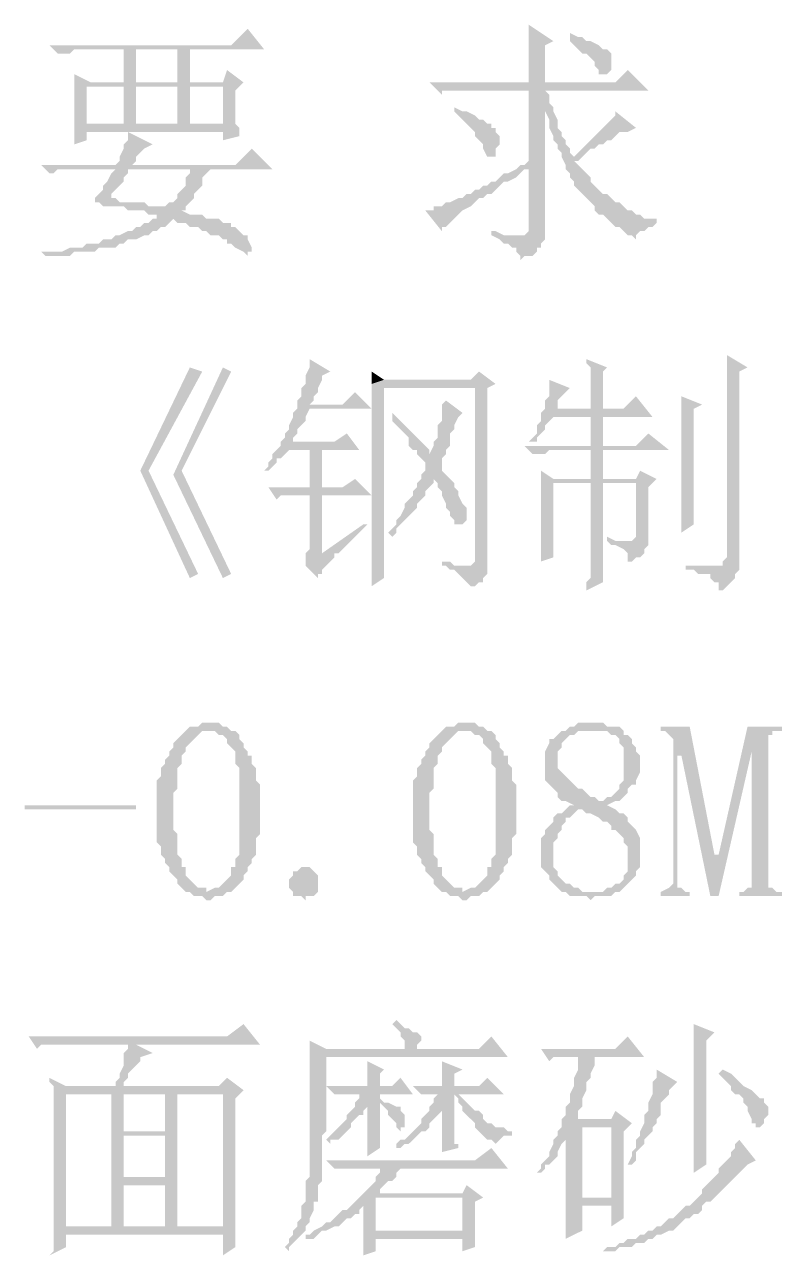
# Model space of a CAD drawing. Header units: millimetres. Extents: x 6 to 291, y 3 to 207.
# Drawn here: x 171.7 to 179.39, y 174.71 to 187.32 of the extents above; entities that cross this region are included whole.
import ezdxf

# ---------------------------------------------------------------- set-up
doc = ezdxf.new("R2010")
doc.units = ezdxf.units.MM

msp = doc.modelspace()

# ---------------------------------------------------------------- hatches: boundary and pattern name
at = {"true_color": 0x00b8b8}
h = msp.add_hatch(color=132, dxfattribs=at)
h.dxf.hatch_style = 2
h.paths.add_polyline_path([(173.989859, 187.282667), (173.820526, 187.113333), (171.957859, 187.113333), (172.042526, 187.028667), (172.169526, 187.028667), (172.211859, 187.071), (174.159192, 187.071)])
h = msp.add_hatch(color=132, dxfattribs=at)
h.dxf.hatch_style = 2
h.paths.add_polyline_path([(176.868526, 187.325), (176.868526, 187.282667), (176.868526, 186.732333), (177.037859, 186.732333), (177.037859, 187.113333), (177.122526, 187.155667)])
h = msp.add_hatch(color=132, dxfattribs=at)
h.dxf.hatch_style = 2
h.paths.add_polyline_path([(177.291859, 187.240333), (177.291859, 187.155667), (177.334192, 187.113333), (177.376526, 187.071), (177.418859, 187.028667), (177.461192, 187.028667), (177.503526, 186.986333), (177.545859, 186.944), (177.545859, 186.901667), (177.588192, 186.859333), (177.588192, 186.817), (177.672859, 186.817), (177.715192, 186.859333), (177.715192, 187.028667), (177.672859, 187.071), (177.630526, 187.071), (177.588192, 187.113333), (177.503526, 187.155667), (177.461192, 187.155667), (177.418859, 187.198), (177.376526, 187.198)])
h = msp.add_hatch(color=132, dxfattribs=at)
h.dxf.hatch_style = 2
h.paths.add_polyline_path([(173.397192, 187.071), (172.719859, 187.071), (173.270192, 187.071), (173.270192, 186.732333), (172.381192, 186.732333), (173.397192, 186.732333)])
h = msp.add_hatch(color=132, dxfattribs=at)
h.dxf.hatch_style = 2
h.paths.add_polyline_path([(172.719859, 187.071), (172.719859, 186.732333), (172.846859, 186.732333), (172.846859, 187.071), (173.270192, 187.071)])
h = msp.add_hatch(color=132, dxfattribs=at)
h.dxf.hatch_style = 2
h.paths.add_polyline_path([(173.778192, 186.859333), (173.735859, 186.732333), (172.211859, 186.732333), (172.211859, 186.69), (173.735859, 186.69), (173.735859, 186.309), (172.338859, 186.309), (173.905192, 186.266667), (173.862859, 186.309), (173.862859, 186.647667), (173.947526, 186.732333)])
h = msp.add_hatch(color=132, dxfattribs=at)
h.dxf.hatch_style = 2
h.paths.add_polyline_path([(177.884526, 186.859333), (177.757526, 186.732333), (175.852526, 186.732333), (175.979526, 186.605333), (175.979526, 186.647667), (178.096192, 186.647667)])
h = msp.add_hatch(color=132, dxfattribs=at)
h.dxf.hatch_style = 2
h.paths.add_polyline_path([(172.211859, 186.817), (172.211859, 186.732333), (173.397192, 186.732333), (172.381192, 186.732333)])
h = msp.add_hatch(color=132, dxfattribs=at)
h.dxf.hatch_style = 2
h.paths.add_polyline_path([(172.211859, 186.69), (172.211859, 186.478333), (172.211859, 186.266667), (173.735859, 186.224333), (173.735859, 186.139667), (173.905192, 186.182), (173.905192, 186.266667), (172.338859, 186.309), (172.338859, 186.69), (173.270192, 186.69)])
h = msp.add_hatch(color=132, dxfattribs=at)
h.dxf.hatch_style = 2
h.paths.add_polyline_path([(172.846859, 186.309), (172.846859, 186.69), (172.719859, 186.69), (172.719859, 186.309)])
h = msp.add_hatch(color=132, dxfattribs=at)
h.dxf.hatch_style = 2
h.paths.add_polyline_path([(173.270192, 186.69), (173.270192, 186.309), (172.719859, 186.309), (173.397192, 186.309), (173.397192, 186.69), (173.735859, 186.69)])
h = msp.add_hatch(color=132, dxfattribs=at)
h.dxf.hatch_style = 2
h.paths.add_polyline_path([(177.037859, 186.647667), (176.868526, 186.647667), (176.868526, 185.928), (176.826192, 185.885667), (176.783859, 185.885667), (176.868526, 185.843333), (176.868526, 185.250667), (176.868526, 185.208333), (176.826192, 185.166), (176.487526, 185.166), (176.572192, 185.123667), (176.614526, 185.081333), (176.656859, 185.081333), (176.699192, 185.039), (176.741526, 185.039), (176.741526, 184.996667), (176.783859, 184.954333), (176.783859, 184.912), (176.826192, 184.954333), (176.910859, 184.954333), (176.953192, 184.996667), (176.953192, 185.039), (176.995526, 185.039), (176.995526, 185.081333), (177.037859, 185.123667), (177.037859, 186.520667), (177.080192, 186.520667), (177.080192, 186.605333)])
h = msp.add_hatch(color=132, dxfattribs=at)
h.dxf.hatch_style = 2
h.paths.add_polyline_path([(176.106526, 186.478333), (176.106526, 186.436), (176.148859, 186.393667), (176.191192, 186.351333), (176.233526, 186.309), (176.275859, 186.266667), (176.318192, 186.224333), (176.318192, 186.182), (176.360526, 186.139667), (176.402859, 186.097333), (176.402859, 186.055), (176.445192, 185.970333), (176.529859, 185.970333), (176.529859, 186.055), (176.572192, 186.097333), (176.572192, 186.182), (176.529859, 186.224333), (176.529859, 186.266667), (176.487526, 186.266667), (176.487526, 186.309), (176.445192, 186.309), (176.402859, 186.351333), (176.360526, 186.351333), (176.318192, 186.393667), (176.233526, 186.436), (176.191192, 186.436)])
h = msp.add_hatch(color=132, dxfattribs=at)
h.dxf.hatch_style = 2
h.paths.add_polyline_path([(177.080192, 186.520667), (177.037859, 186.520667), (177.037859, 186.436), (177.080192, 186.351333), (177.080192, 186.266667), (177.122526, 186.182), (177.122526, 186.139667), (177.164859, 186.097333), (177.164859, 186.055), (177.207192, 186.012667), (177.207192, 185.970333), (177.249526, 185.885667), (177.249526, 185.843333), (177.291859, 185.801), (177.291859, 185.758667), (177.334192, 185.716333), (177.334192, 185.674), (177.376526, 185.631667), (177.418859, 185.589333), (177.461192, 185.547), (177.503526, 185.504667), (177.545859, 185.462333), (177.545859, 185.42), (177.588192, 185.377667), (177.630526, 185.377667), (177.672859, 185.335333), (177.715192, 185.293), (177.757526, 185.250667), (177.799859, 185.250667), (177.842192, 185.208333), (177.884526, 185.166), (177.926859, 185.166), (177.969192, 185.123667), (177.969192, 185.166), (178.011526, 185.208333), (178.053859, 185.208333), (178.096192, 185.250667), (178.138526, 185.250667), (178.180859, 185.293), (178.180859, 185.335333), (178.053859, 185.335333), (178.011526, 185.377667), (177.969192, 185.377667), (177.926859, 185.42), (177.884526, 185.42), (177.842192, 185.462333), (177.799859, 185.504667), (177.757526, 185.504667), (177.715192, 185.547), (177.672859, 185.589333), (177.630526, 185.589333), (177.588192, 185.631667), (177.545859, 185.674), (177.503526, 185.716333), (177.503526, 185.758667), (177.461192, 185.801), (177.418859, 185.843333), (177.376526, 185.885667), (177.334192, 185.928), (177.376526, 185.928), (177.418859, 185.970333), (177.334192, 185.970333), (177.291859, 186.012667), (177.291859, 186.055), (177.249526, 186.097333), (177.249526, 186.139667), (177.207192, 186.182), (177.207192, 186.224333), (177.164859, 186.266667), (177.164859, 186.351333), (177.122526, 186.436), (177.122526, 186.478333)])
h = msp.add_hatch(color=132, dxfattribs=at)
h.dxf.hatch_style = 2
h.paths.add_polyline_path([(177.757526, 186.436), (177.757526, 186.393667), (177.715192, 186.351333), (177.672859, 186.309), (177.630526, 186.266667), (177.588192, 186.224333), (177.545859, 186.182), (177.503526, 186.139667), (177.461192, 186.097333), (177.418859, 186.055), (177.376526, 186.012667), (177.334192, 185.970333), (177.418859, 185.970333), (177.461192, 186.012667), (177.503526, 186.055), (177.545859, 186.055), (177.588192, 186.097333), (177.630526, 186.097333), (177.672859, 186.139667), (177.715192, 186.139667), (177.757526, 186.182), (177.799859, 186.224333), (177.884526, 186.224333), (177.969192, 186.266667)])
h = msp.add_hatch(color=132, dxfattribs=at)
h.dxf.hatch_style = 2
h.paths.add_polyline_path([(172.211859, 186.266667), (172.211859, 186.097333), (172.338859, 186.139667), (172.338859, 186.224333), (173.735859, 186.224333)])
h = msp.add_hatch(color=132, dxfattribs=at)
h.dxf.hatch_style = 2
h.paths.add_polyline_path([(172.762192, 186.224333), (172.762192, 186.139667), (172.719859, 186.097333), (172.719859, 186.055), (172.677526, 185.970333), (172.677526, 185.928), (172.635192, 185.885667), (172.804526, 185.885667), (172.846859, 185.928), (172.846859, 185.970333), (172.889192, 186.012667), (172.931526, 186.055), (173.016192, 186.097333)])
h = msp.add_hatch(color=132, dxfattribs=at)
h.dxf.hatch_style = 2
h.paths.add_polyline_path([(174.032192, 186.055), (173.862859, 185.885667), (171.873192, 185.885667), (171.957859, 185.801), (172.000192, 185.801), (172.042526, 185.843333), (174.243859, 185.843333)])
h = msp.add_hatch(color=132, dxfattribs=at)
h.dxf.hatch_style = 2
h.paths.add_polyline_path([(172.635192, 185.843333), (172.592859, 185.801), (172.550526, 185.716333), (172.508192, 185.674), (172.508192, 185.631667), (172.465859, 185.589333), (172.423526, 185.547), (172.423526, 185.504667), (172.381192, 185.504667), (172.465859, 185.504667), (172.508192, 185.462333), (173.143192, 185.462333), (172.973859, 185.462333), (172.931526, 185.504667), (172.677526, 185.504667), (172.635192, 185.547), (172.592859, 185.547), (172.592859, 185.589333), (172.635192, 185.631667), (172.677526, 185.674), (172.719859, 185.716333), (172.719859, 185.758667), (172.762192, 185.801), (172.762192, 185.843333), (173.397192, 185.843333)])
h = msp.add_hatch(color=132, dxfattribs=at)
h.dxf.hatch_style = 2
h.paths.add_polyline_path([(173.608859, 185.843333), (172.635192, 185.843333), (173.397192, 185.843333), (173.397192, 185.801), (173.354859, 185.758667), (173.354859, 185.674), (173.312526, 185.631667), (173.270192, 185.589333), (173.270192, 185.547), (173.227859, 185.504667), (173.185526, 185.504667), (173.143192, 185.462333), (172.719859, 185.462333), (172.762192, 185.42), (172.931526, 185.42), (172.973859, 185.377667), (173.058526, 185.377667), (173.058526, 185.335333), (173.016192, 185.335333), (173.227859, 185.335333), (173.270192, 185.293), (173.354859, 185.293), (173.397192, 185.250667), (173.481859, 185.250667), (173.524192, 185.208333), (173.566526, 185.208333), (173.608859, 185.166), (173.693526, 185.166), (173.735859, 185.123667), (173.778192, 185.123667), (173.778192, 185.081333), (173.820526, 185.081333), (173.862859, 185.039), (173.947526, 184.996667), (173.989859, 184.954333), (173.989859, 184.996667), (174.032192, 184.996667), (174.032192, 185.039), (173.989859, 185.123667), (173.989859, 185.166), (173.947526, 185.166), (173.905192, 185.208333), (173.862859, 185.250667), (173.820526, 185.250667), (173.820526, 185.293), (173.735859, 185.293), (173.693526, 185.335333), (173.566526, 185.335333), (173.524192, 185.377667), (173.397192, 185.377667), (173.312526, 185.42), (173.354859, 185.42), (173.354859, 185.462333), (173.397192, 185.504667), (173.439526, 185.547), (173.439526, 185.589333), (173.481859, 185.631667), (173.524192, 185.674), (173.524192, 185.758667), (173.566526, 185.801)])
h = msp.add_hatch(color=132, dxfattribs=at)
h.dxf.hatch_style = 2
h.paths.add_polyline_path([(176.783859, 185.885667), (176.741526, 185.843333), (176.656859, 185.801), (176.614526, 185.801), (176.572192, 185.758667), (176.529859, 185.716333), (176.487526, 185.716333), (176.445192, 185.674), (176.402859, 185.674), (176.360526, 185.631667), (176.318192, 185.631667), (176.275859, 185.589333), (176.233526, 185.589333), (176.191192, 185.547), (176.148859, 185.547), (176.064192, 185.504667), (176.021859, 185.504667), (175.979526, 185.462333), (175.894859, 185.462333), (175.894859, 185.42), (175.810192, 185.42), (175.979526, 185.208333), (175.979526, 185.250667), (176.021859, 185.250667), (176.064192, 185.293), (176.106526, 185.335333), (176.148859, 185.377667), (176.191192, 185.42), (176.275859, 185.462333), (176.318192, 185.504667), (176.360526, 185.547), (176.402859, 185.547), (176.445192, 185.589333), (176.487526, 185.589333), (176.529859, 185.631667), (176.572192, 185.674), (176.614526, 185.716333), (176.656859, 185.716333), (176.741526, 185.758667), (176.783859, 185.801), (176.826192, 185.843333), (176.868526, 185.843333)])
h = msp.add_hatch(color=132, dxfattribs=at)
h.dxf.hatch_style = 2
h.paths.add_polyline_path([(173.016192, 185.335333), (172.973859, 185.293), (172.931526, 185.293), (172.889192, 185.250667), (172.846859, 185.250667), (172.804526, 185.208333), (172.762192, 185.208333), (172.677526, 185.166), (172.635192, 185.166), (172.592859, 185.123667), (172.508192, 185.123667), (172.465859, 185.081333), (172.338859, 185.081333), (172.296526, 185.039), (172.169526, 185.039), (172.084859, 184.996667), (171.873192, 184.996667), (171.915526, 184.954333), (172.169526, 184.954333), (172.211859, 184.996667), (172.423526, 184.996667), (172.465859, 185.039), (172.635192, 185.039), (172.677526, 185.081333), (172.719859, 185.081333), (172.762192, 185.123667), (172.846859, 185.123667), (172.931526, 185.166), (172.973859, 185.166), (173.016192, 185.208333), (173.058526, 185.208333), (173.100859, 185.250667), (173.143192, 185.250667), (173.185526, 185.293), (173.227859, 185.335333)])
h = msp.add_hatch(color=132, dxfattribs=at)
h.dxf.hatch_style = 2
h.paths.add_polyline_path([(176.487526, 185.208333), (176.487526, 185.166), (176.783859, 185.166), (176.614526, 185.166), (176.529859, 185.208333)])
h = msp.add_hatch(color=132, dxfattribs=at)
h.dxf.hatch_style = 2
h.paths.add_polyline_path([(178.900526, 183.938333), (178.900526, 181.864), (178.858192, 181.821667), (178.858192, 181.779333), (178.773526, 181.779333), (178.477192, 181.737), (178.561859, 181.737), (178.604192, 181.694667), (178.731192, 181.694667), (178.731192, 181.652333), (178.773526, 181.61), (178.815859, 181.61), (178.815859, 181.525333), (178.858192, 181.525333), (178.900526, 181.567667), (178.942859, 181.61), (178.985192, 181.652333), (178.985192, 181.694667), (179.027526, 181.737), (179.027526, 183.769), (179.112192, 183.811333)])
h = msp.add_hatch(color=132, dxfattribs=at)
h.dxf.hatch_style = 2
h.paths.add_polyline_path([(173.397192, 183.811333), (172.889192, 182.753), (173.397192, 181.652333), (173.481859, 181.694667), (172.973859, 182.753), (173.524192, 183.769)])
h = msp.add_hatch(color=132, dxfattribs=at)
h.dxf.hatch_style = 2
h.paths.add_polyline_path([(173.735859, 183.811333), (173.227859, 182.710667), (173.735859, 181.652333), (173.820526, 181.694667), (173.312526, 182.753), (173.820526, 183.769)])
h = msp.add_hatch(color=132, dxfattribs=at)
h.dxf.hatch_style = 2
h.paths.add_polyline_path([(174.624859, 183.896), (174.624859, 183.811333), (174.582526, 183.726667), (174.582526, 183.642), (174.540192, 183.599667), (174.540192, 183.515), (174.497859, 183.472667), (174.497859, 183.430333), (174.624859, 183.430333), (174.667192, 183.472667), (174.667192, 183.515), (174.709526, 183.557333), (174.709526, 183.599667), (174.751859, 183.684333), (174.751859, 183.726667), (174.836526, 183.769)])
h = msp.add_hatch(color=132, dxfattribs=at)
h.dxf.hatch_style = 2
h.paths.add_polyline_path([(177.461192, 183.896), (177.461192, 183.853667), (177.503526, 183.811333), (177.503526, 183.388), (177.122526, 183.388), (177.630526, 183.388), (177.630526, 183.769), (177.672859, 183.811333)])
h = msp.add_hatch(color=132, dxfattribs=at)
h.dxf.hatch_style = 2
h.paths.add_polyline_path([(176.360526, 183.769), (176.275859, 183.684333), (175.386859, 183.684333), (175.259859, 183.642), (175.259859, 183.599667), (176.318192, 183.599667), (176.318192, 181.821667), (176.275859, 181.779333), (175.979526, 181.779333), (176.021859, 181.779333), (176.064192, 181.737), (176.106526, 181.737), (176.148859, 181.694667), (176.191192, 181.652333), (176.233526, 181.61), (176.275859, 181.567667), (176.318192, 181.567667), (176.360526, 181.61), (176.402859, 181.61), (176.402859, 181.652333), (176.445192, 181.694667), (176.445192, 183.599667), (176.529859, 183.642)])
h = msp.add_hatch(color=132, dxfattribs=at)
h.dxf.hatch_style = 2
h.paths.add_polyline_path([(175.259859, 183.769), (175.259859, 183.642), (175.386859, 183.684333)])
h = msp.add_hatch(color=132, dxfattribs=at)
h.dxf.hatch_style = 2
h.paths.add_polyline_path([(177.080192, 183.684333), (177.080192, 183.515), (177.037859, 183.472667), (177.037859, 183.388), (176.995526, 183.345667), (177.630526, 183.388), (177.122526, 183.388), (177.164859, 183.388), (177.164859, 183.472667), (177.207192, 183.515), (177.249526, 183.557333), (177.291859, 183.599667)])
h = msp.add_hatch(color=132, dxfattribs=at)
h.dxf.hatch_style = 2
h.paths.add_polyline_path([(175.090526, 183.557333), (174.963526, 183.430333), (174.497859, 183.430333), (174.497859, 183.388), (174.455526, 183.345667), (174.455526, 183.303333), (174.413192, 183.218667), (174.413192, 183.176333), (174.370859, 183.134), (174.370859, 183.091667), (174.328526, 183.049333), (174.328526, 183.007), (174.413192, 183.049333), (174.455526, 183.049333), (174.455526, 183.091667), (174.497859, 183.134), (174.497859, 183.176333), (174.540192, 183.218667), (174.582526, 183.261), (174.582526, 183.303333), (174.624859, 183.388), (175.259859, 183.388)])
h = msp.add_hatch(color=132, dxfattribs=at)
h.dxf.hatch_style = 2
h.paths.add_polyline_path([(175.259859, 183.599667), (175.259859, 181.567667), (175.386859, 181.652333), (175.386859, 183.599667), (176.318192, 183.599667)])
h = msp.add_hatch(color=132, dxfattribs=at)
h.dxf.hatch_style = 2
h.paths.add_polyline_path([(176.021859, 183.472667), (175.979526, 183.430333), (175.979526, 183.261), (175.937192, 183.218667), (175.937192, 183.091667), (175.894859, 183.049333), (175.894859, 183.007), (175.852526, 182.922333), (176.021859, 182.922333), (176.021859, 182.964667), (176.064192, 183.007), (176.064192, 183.134), (176.106526, 183.176333), (176.106526, 183.218667), (176.148859, 183.303333), (176.191192, 183.345667)])
h = msp.add_hatch(color=132, dxfattribs=at)
h.dxf.hatch_style = 2
h.paths.add_polyline_path([(177.969192, 183.515), (177.842192, 183.388), (177.630526, 183.388), (176.995526, 183.345667), (176.995526, 183.261), (176.953192, 183.218667), (176.953192, 183.134), (176.910859, 183.091667), (176.868526, 183.049333), (176.953192, 183.049333), (176.953192, 183.091667), (176.995526, 183.134), (177.037859, 183.176333), (177.037859, 183.218667), (177.080192, 183.261), (177.122526, 183.303333), (178.138526, 183.303333)])
h = msp.add_hatch(color=132, dxfattribs=at)
h.dxf.hatch_style = 2
h.paths.add_polyline_path([(178.434859, 183.515), (178.434859, 182.118), (178.561859, 182.202667), (178.561859, 183.388), (178.646526, 183.430333)])
h = msp.add_hatch(color=132, dxfattribs=at)
h.dxf.hatch_style = 2
h.paths.add_polyline_path([(175.471526, 183.345667), (175.471526, 183.261), (175.513859, 183.218667), (175.556192, 183.176333), (175.598526, 183.134), (175.640859, 183.091667), (175.640859, 183.007), (175.683192, 182.964667), (175.725526, 182.964667), (175.725526, 182.922333), (175.767859, 182.88), (175.810192, 182.837667), (175.810192, 182.795333), (175.810192, 182.753), (175.767859, 182.710667), (175.767859, 182.668333), (175.894859, 182.668333), (175.937192, 182.626), (175.937192, 182.583667), (175.979526, 182.541333), (175.979526, 182.499), (176.021859, 182.414333), (176.021859, 182.372), (176.064192, 182.329667), (176.064192, 182.287333), (176.106526, 182.245), (176.106526, 182.202667), (176.191192, 182.202667), (176.233526, 182.245), (176.233526, 182.372), (176.191192, 182.414333), (176.148859, 182.499), (176.148859, 182.541333), (176.106526, 182.583667), (176.106526, 182.626), (176.064192, 182.668333), (176.021859, 182.710667), (175.979526, 182.753), (175.979526, 182.88), (176.021859, 182.922333), (175.852526, 182.922333), (175.852526, 182.964667), (175.810192, 183.007), (175.767859, 183.049333), (175.725526, 183.091667), (175.683192, 183.134), (175.640859, 183.176333), (175.598526, 183.218667), (175.556192, 183.261), (175.513859, 183.303333)])
h = msp.add_hatch(color=132, dxfattribs=at)
h.dxf.hatch_style = 2
h.paths.add_polyline_path([(177.630526, 183.007), (177.630526, 183.303333), (177.503526, 183.303333), (177.503526, 183.007)])
h = msp.add_hatch(color=132, dxfattribs=at)
h.dxf.hatch_style = 2
h.paths.add_polyline_path([(175.005859, 183.134), (174.878859, 183.049333), (174.413192, 183.049333), (174.328526, 183.007), (174.286192, 182.964667), (174.243859, 182.922333), (174.243859, 182.88), (174.201526, 182.837667), (174.201526, 182.795333), (174.159192, 182.753), (174.201526, 182.753), (174.243859, 182.795333), (174.286192, 182.837667), (174.286192, 182.88), (174.328526, 182.88), (174.370859, 182.922333), (174.413192, 182.964667), (175.132859, 182.964667)])
h = msp.add_hatch(color=132, dxfattribs=at)
h.dxf.hatch_style = 2
h.paths.add_polyline_path([(178.096192, 183.134), (177.969192, 183.007), (176.826192, 183.007), (176.910859, 182.922333), (177.037859, 182.922333), (177.080192, 182.964667), (178.307859, 182.964667)])
h = msp.add_hatch(color=132, dxfattribs=at)
h.dxf.hatch_style = 2
h.paths.add_polyline_path([(174.751859, 182.583667), (174.751859, 182.964667), (174.624859, 182.964667), (174.624859, 182.583667)])
h = msp.add_hatch(color=132, dxfattribs=at)
h.dxf.hatch_style = 2
h.paths.add_polyline_path([(177.630526, 182.668333), (177.630526, 182.964667), (177.503526, 182.964667), (177.503526, 182.668333)])
h = msp.add_hatch(color=132, dxfattribs=at)
h.dxf.hatch_style = 2
h.paths.add_polyline_path([(176.995526, 182.753), (176.995526, 182.626), (177.969192, 182.626), (177.969192, 182.075667), (177.926859, 182.033333), (177.672859, 182.033333), (177.715192, 181.991), (177.757526, 181.991), (177.842192, 181.948667), (177.884526, 181.906333), (177.884526, 181.821667), (177.926859, 181.821667), (177.969192, 181.864), (178.011526, 181.864), (178.053859, 181.906333), (178.053859, 181.948667), (178.096192, 181.991), (178.096192, 182.583667), (178.180859, 182.668333), (177.122526, 182.668333)])
h = msp.add_hatch(color=132, dxfattribs=at)
h.dxf.hatch_style = 2
h.paths.add_polyline_path([(178.011526, 182.753), (177.969192, 182.668333), (177.122526, 182.668333), (178.180859, 182.668333)])
h = msp.add_hatch(color=132, dxfattribs=at)
h.dxf.hatch_style = 2
h.paths.add_polyline_path([(175.090526, 182.668333), (174.963526, 182.583667), (174.201526, 182.583667), (174.286192, 182.456667), (174.328526, 182.499), (175.259859, 182.499)])
h = msp.add_hatch(color=132, dxfattribs=at)
h.dxf.hatch_style = 2
h.paths.add_polyline_path([(175.767859, 182.668333), (175.725526, 182.626), (175.725526, 182.583667), (175.683192, 182.541333), (175.683192, 182.499), (175.640859, 182.456667), (175.598526, 182.414333), (175.598526, 182.372), (175.556192, 182.287333), (175.513859, 182.245), (175.513859, 182.202667), (175.471526, 182.160333), (175.429192, 182.118), (175.471526, 182.075667), (175.513859, 182.118), (175.513859, 182.160333), (175.556192, 182.202667), (175.598526, 182.245), (175.640859, 182.287333), (175.683192, 182.329667), (175.725526, 182.372), (175.725526, 182.414333), (175.767859, 182.456667), (175.810192, 182.499), (175.810192, 182.541333), (175.852526, 182.583667), (175.894859, 182.626), (175.894859, 182.668333)])
h = msp.add_hatch(color=132, dxfattribs=at)
h.dxf.hatch_style = 2
h.paths.add_polyline_path([(176.995526, 182.626), (176.995526, 181.821667), (177.122526, 181.864), (177.122526, 182.626), (177.969192, 182.626)])
h = msp.add_hatch(color=132, dxfattribs=at)
h.dxf.hatch_style = 2
h.paths.add_polyline_path([(177.630526, 182.626), (177.503526, 182.626), (177.503526, 181.948667), (177.503526, 181.652333), (177.461192, 181.61), (177.461192, 181.525333), (177.630526, 181.61), (177.630526, 181.906333)])
h = msp.add_hatch(color=132, dxfattribs=at)
h.dxf.hatch_style = 2
h.paths.add_polyline_path([(174.751859, 182.499), (174.624859, 182.499), (174.624859, 181.948667), (174.582526, 181.906333), (174.582526, 181.779333), (174.709526, 181.652333), (174.709526, 181.694667), (174.751859, 181.694667), (174.751859, 181.737), (174.794192, 181.779333), (174.836526, 181.821667), (174.878859, 181.864), (174.878859, 181.906333), (174.751859, 181.906333)])
h = msp.add_hatch(color=132, dxfattribs=at)
h.dxf.hatch_style = 2
h.paths.add_polyline_path([(175.175192, 182.202667), (174.751859, 181.906333), (174.921192, 181.906333), (174.963526, 181.948667), (175.005859, 181.991), (175.048192, 182.033333), (175.090526, 182.075667), (175.175192, 182.160333), (175.217526, 182.202667)])
h = msp.add_hatch(color=132, dxfattribs=at)
h.dxf.hatch_style = 2
h.paths.add_polyline_path([(177.672859, 182.075667), (177.672859, 182.033333), (177.926859, 182.033333), (177.757526, 182.033333)])
h = msp.add_hatch(color=132, dxfattribs=at)
h.dxf.hatch_style = 2
h.paths.add_polyline_path([(175.979526, 181.821667), (175.979526, 181.779333), (176.233526, 181.779333), (176.106526, 181.779333), (176.064192, 181.821667)])
h = msp.add_hatch(color=132, dxfattribs=at)
h.dxf.hatch_style = 2
h.paths.add_polyline_path([(178.477192, 181.779333), (178.477192, 181.737), (178.773526, 181.779333), (178.561859, 181.779333)])
h = msp.add_hatch(color=132, dxfattribs=at)
h.dxf.hatch_style = 2
h.paths.add_polyline_path([(173.566526, 180.170667), (173.524192, 180.170667), (173.481859, 180.128333), (173.397192, 180.128333), (173.354859, 180.086), (173.651192, 180.086), (173.693526, 180.043667), (173.735859, 180.043667), (173.778192, 180.001333), (173.778192, 179.959), (173.820526, 179.916667), (173.862859, 179.874333), (173.862859, 179.747333), (173.905192, 179.705), (173.905192, 178.816), (173.862859, 178.773667), (173.862859, 178.689), (173.820526, 178.689), (173.820526, 178.604333), (173.778192, 178.562), (173.735859, 178.519667), (173.693526, 178.477333), (173.651192, 178.477333), (173.566526, 178.435), (173.820526, 178.435), (173.862859, 178.477333), (173.905192, 178.519667), (173.947526, 178.562), (173.947526, 178.604333), (173.989859, 178.646667), (173.989859, 178.689), (174.032192, 178.731333), (174.032192, 178.773667), (174.074526, 178.816), (174.074526, 178.985333), (174.116859, 179.027667), (174.116859, 179.281667), (174.116859, 179.535667), (174.074526, 179.578), (174.074526, 179.705), (174.032192, 179.747333), (174.032192, 179.832), (173.989859, 179.832), (173.989859, 179.874333), (173.947526, 179.916667), (173.947526, 179.959), (173.905192, 180.001333), (173.905192, 180.043667), (173.862859, 180.086), (173.820526, 180.086), (173.778192, 180.128333), (173.735859, 180.128333), (173.693526, 180.170667), (173.651192, 180.170667)])
h = msp.add_hatch(color=132, dxfattribs=at)
h.dxf.hatch_style = 2
h.paths.add_polyline_path([(176.191192, 180.170667), (176.148859, 180.170667), (176.106526, 180.128333), (176.021859, 180.128333), (175.979526, 180.086), (176.275859, 180.086), (176.318192, 180.043667), (176.360526, 180.043667), (176.402859, 180.001333), (176.402859, 179.959), (176.445192, 179.916667), (176.487526, 179.874333), (176.487526, 179.747333), (176.529859, 179.705), (176.529859, 178.816), (176.487526, 178.773667), (176.487526, 178.689), (176.445192, 178.689), (176.445192, 178.604333), (176.402859, 178.562), (176.360526, 178.519667), (176.318192, 178.477333), (176.275859, 178.477333), (176.191192, 178.435), (176.445192, 178.435), (176.487526, 178.477333), (176.529859, 178.519667), (176.572192, 178.562), (176.572192, 178.604333), (176.614526, 178.646667), (176.614526, 178.689), (176.656859, 178.731333), (176.656859, 178.773667), (176.699192, 178.816), (176.699192, 178.985333), (176.741526, 179.027667), (176.741526, 179.281667), (176.741526, 179.535667), (176.699192, 179.578), (176.699192, 179.705), (176.656859, 179.747333), (176.656859, 179.832), (176.614526, 179.832), (176.614526, 179.874333), (176.572192, 179.916667), (176.572192, 179.959), (176.529859, 180.001333), (176.529859, 180.043667), (176.487526, 180.086), (176.445192, 180.086), (176.402859, 180.128333), (176.360526, 180.128333), (176.318192, 180.170667), (176.275859, 180.170667)])
h = msp.add_hatch(color=132, dxfattribs=at)
h.dxf.hatch_style = 2
h.paths.add_polyline_path([(177.503526, 180.170667), (177.376526, 180.170667), (177.334192, 180.128333), (177.291859, 180.128333), (177.249526, 180.086), (177.207192, 180.086), (177.164859, 180.043667), (177.122526, 180.001333), (177.080192, 180.001333), (177.080192, 179.959), (177.037859, 179.874333), (177.037859, 179.578), (177.080192, 179.535667), (177.122526, 179.493333), (177.164859, 179.451), (177.164859, 179.408667), (177.207192, 179.366333), (177.249526, 179.366333), (177.334192, 179.324), (177.291859, 179.324), (177.249526, 179.281667), (177.418859, 179.281667), (177.461192, 179.239333), (177.503526, 179.239333), (177.588192, 179.197), (177.630526, 179.154667), (177.672859, 179.154667), (177.715192, 179.112333), (177.715192, 179.07), (177.757526, 179.07), (177.799859, 179.027667), (177.842192, 178.985333), (177.842192, 178.943), (177.884526, 178.900667), (177.884526, 178.773667), (177.884526, 178.646667), (177.842192, 178.604333), (177.842192, 178.562), (177.799859, 178.519667), (177.757526, 178.519667), (177.715192, 178.477333), (177.672859, 178.477333), (177.630526, 178.435), (177.249526, 178.435), (177.291859, 178.392667), (177.461192, 178.392667), (177.503526, 178.350333), (177.545859, 178.392667), (177.715192, 178.392667), (177.757526, 178.435), (177.799859, 178.435), (177.842192, 178.477333), (177.884526, 178.519667), (177.926859, 178.562), (177.969192, 178.604333), (177.969192, 178.646667), (178.011526, 178.689), (178.011526, 178.985333), (177.969192, 179.07), (177.926859, 179.112333), (177.884526, 179.154667), (177.884526, 179.197), (177.842192, 179.239333), (177.799859, 179.239333), (177.757526, 179.281667), (177.672859, 179.324), (177.757526, 179.366333), (177.588192, 179.366333), (177.545859, 179.408667), (177.503526, 179.408667), (177.461192, 179.451), (177.418859, 179.493333), (177.376526, 179.493333), (177.334192, 179.535667), (177.291859, 179.578), (177.249526, 179.620333), (177.207192, 179.662667), (177.164859, 179.705), (177.164859, 179.874333), (177.207192, 179.916667), (177.207192, 179.959), (177.249526, 180.001333), (177.291859, 180.043667), (177.334192, 180.043667), (177.376526, 180.086), (177.503526, 180.086), (177.799859, 180.128333), (177.672859, 180.128333), (177.630526, 180.170667), (177.588192, 180.170667)])
h = msp.add_hatch(color=132, dxfattribs=at)
h.dxf.hatch_style = 2
h.paths.add_polyline_path([(173.354859, 180.086), (173.312526, 180.043667), (173.270192, 180.001333), (173.227859, 179.959), (173.227859, 179.916667), (173.185526, 179.874333), (173.185526, 179.832), (173.143192, 179.789667), (173.143192, 179.747333), (173.100859, 179.705), (173.100859, 179.620333), (173.058526, 179.578), (173.058526, 178.943), (173.100859, 178.900667), (173.100859, 178.816), (173.143192, 178.773667), (173.143192, 178.731333), (173.185526, 178.689), (173.185526, 178.646667), (173.227859, 178.604333), (173.270192, 178.562), (173.270192, 178.519667), (173.312526, 178.477333), (173.354859, 178.435), (173.397192, 178.435), (173.439526, 178.392667), (173.524192, 178.392667), (173.566526, 178.350333), (173.608859, 178.350333), (173.651192, 178.392667), (173.735859, 178.392667), (173.778192, 178.435), (173.820526, 178.435), (173.566526, 178.435), (173.566526, 178.477333), (173.481859, 178.477333), (173.439526, 178.519667), (173.397192, 178.562), (173.354859, 178.604333), (173.354859, 178.689), (173.312526, 178.689), (173.312526, 178.773667), (173.270192, 178.816), (173.270192, 179.027667), (173.227859, 179.07), (173.227859, 179.451), (173.270192, 179.493333), (173.270192, 179.705), (173.312526, 179.747333), (173.312526, 179.832), (173.354859, 179.874333), (173.354859, 179.916667), (173.397192, 179.959), (173.439526, 180.001333), (173.481859, 180.043667), (173.524192, 180.086), (173.566526, 180.086)])
h = msp.add_hatch(color=132, dxfattribs=at)
h.dxf.hatch_style = 2
h.paths.add_polyline_path([(175.979526, 180.086), (175.937192, 180.043667), (175.894859, 180.001333), (175.852526, 179.959), (175.852526, 179.916667), (175.810192, 179.874333), (175.810192, 179.832), (175.767859, 179.789667), (175.767859, 179.747333), (175.725526, 179.705), (175.725526, 179.620333), (175.683192, 179.578), (175.683192, 178.943), (175.725526, 178.900667), (175.725526, 178.816), (175.767859, 178.773667), (175.767859, 178.731333), (175.810192, 178.689), (175.810192, 178.646667), (175.852526, 178.604333), (175.894859, 178.562), (175.894859, 178.519667), (175.937192, 178.477333), (175.979526, 178.435), (176.021859, 178.435), (176.064192, 178.392667), (176.148859, 178.392667), (176.191192, 178.350333), (176.233526, 178.350333), (176.275859, 178.392667), (176.360526, 178.392667), (176.402859, 178.435), (176.445192, 178.435), (176.191192, 178.435), (176.191192, 178.477333), (176.106526, 178.477333), (176.064192, 178.519667), (176.021859, 178.562), (175.979526, 178.604333), (175.979526, 178.689), (175.937192, 178.689), (175.937192, 178.773667), (175.894859, 178.816), (175.894859, 179.027667), (175.852526, 179.07), (175.852526, 179.451), (175.894859, 179.493333), (175.894859, 179.705), (175.937192, 179.747333), (175.937192, 179.832), (175.979526, 179.874333), (175.979526, 179.916667), (176.021859, 179.959), (176.064192, 180.001333), (176.106526, 180.043667), (176.148859, 180.086), (176.191192, 180.086)])
h = msp.add_hatch(color=132, dxfattribs=at)
h.dxf.hatch_style = 2
h.paths.add_polyline_path([(177.799859, 180.128333), (177.503526, 180.086), (177.672859, 180.086), (177.715192, 180.043667), (177.757526, 180.043667), (177.799859, 180.001333), (177.799859, 179.959), (177.842192, 179.916667), (177.842192, 179.578), (177.799859, 179.535667), (177.799859, 179.493333), (177.757526, 179.451), (177.715192, 179.408667), (177.672859, 179.408667), (177.630526, 179.366333), (177.799859, 179.366333), (177.842192, 179.408667), (177.884526, 179.451), (177.884526, 179.493333), (177.926859, 179.535667), (177.969192, 179.535667), (177.969192, 179.578), (178.011526, 179.662667), (178.011526, 179.832), (177.969192, 179.874333), (177.969192, 179.916667), (177.926859, 179.959), (177.926859, 180.001333), (177.884526, 180.043667), (177.842192, 180.043667), (177.842192, 180.086)])
h = msp.add_hatch(color=132, dxfattribs=at)
h.dxf.hatch_style = 2
h.paths.add_polyline_path([(178.519526, 180.128333), (178.223192, 180.128333), (178.223192, 180.086), (178.265526, 180.086), (178.307859, 180.043667), (178.350192, 180.001333), (178.434859, 179.832), (178.731192, 178.392667), (178.773526, 178.816)])
h = msp.add_hatch(color=132, dxfattribs=at)
h.dxf.hatch_style = 2
h.paths.add_polyline_path([(179.493192, 180.128333), (179.112192, 180.128333), (178.815859, 178.816), (178.773526, 178.816), (178.731192, 178.392667), (178.815859, 178.392667), (179.154526, 179.874333), (179.323859, 180.001333), (179.323859, 180.043667), (179.366192, 180.043667), (179.366192, 180.086), (179.493192, 180.086)])
h = msp.add_hatch(color=132, dxfattribs=at)
h.dxf.hatch_style = 2
h.paths.add_polyline_path([(178.350192, 180.001333), (178.350192, 178.519667), (178.307859, 178.477333), (178.223192, 178.435), (178.223192, 178.392667), (178.519526, 178.392667), (178.519526, 178.435), (178.477192, 178.435), (178.434859, 178.477333), (178.392526, 178.477333), (178.392526, 179.832), (178.434859, 179.832)])
h = msp.add_hatch(color=132, dxfattribs=at)
h.dxf.hatch_style = 2
h.paths.add_polyline_path([(179.323859, 180.001333), (179.154526, 179.874333), (179.154526, 178.519667), (179.154526, 178.477333), (179.112192, 178.477333), (179.069859, 178.435), (179.027526, 178.435), (179.027526, 178.392667), (179.493192, 178.392667), (179.493192, 178.435), (179.408526, 178.435), (179.366192, 178.477333), (179.323859, 178.477333), (179.323859, 178.519667)])
h = msp.add_hatch(color=132, dxfattribs=at)
h.dxf.hatch_style = 2
h.paths.add_polyline_path([(172.846859, 179.281667), (172.846859, 179.324), (171.703859, 179.324), (171.703859, 179.281667)])
h = msp.add_hatch(color=132, dxfattribs=at)
h.dxf.hatch_style = 2
h.paths.add_polyline_path([(177.249526, 179.281667), (177.207192, 179.239333), (177.164859, 179.239333), (177.122526, 179.197), (177.122526, 179.154667), (177.080192, 179.112333), (177.037859, 179.07), (177.037859, 179.027667), (176.995526, 178.985333), (176.995526, 178.689), (177.037859, 178.646667), (177.080192, 178.604333), (177.080192, 178.562), (177.122526, 178.519667), (177.164859, 178.477333), (177.207192, 178.435), (177.503526, 178.435), (177.418859, 178.435), (177.376526, 178.477333), (177.334192, 178.477333), (177.291859, 178.519667), (177.249526, 178.519667), (177.207192, 178.562), (177.164859, 178.604333), (177.164859, 178.646667), (177.122526, 178.689), (177.122526, 178.816), (177.122526, 178.943), (177.164859, 178.985333), (177.164859, 179.027667), (177.207192, 179.07), (177.207192, 179.112333), (177.249526, 179.154667), (177.249526, 179.197), (177.291859, 179.197), (177.334192, 179.239333), (177.376526, 179.281667)])
h = msp.add_hatch(color=132, dxfattribs=at)
h.dxf.hatch_style = 2
h.paths.add_polyline_path([(174.582526, 178.350333), (174.540192, 178.392667), (174.455526, 178.392667), (174.455526, 178.435), (174.413192, 178.477333), (174.413192, 178.562), (174.455526, 178.604333), (174.455526, 178.646667), (174.497859, 178.646667), (174.540192, 178.689), (174.624859, 178.689), (174.667192, 178.646667), (174.709526, 178.604333), (174.709526, 178.435), (174.667192, 178.392667), (174.582526, 178.392667)])
h = msp.add_hatch(color=132, dxfattribs=at)
h.dxf.hatch_style = 2
h.paths.add_polyline_path([(175.513859, 177.122667), (175.471526, 177.080333), (175.513859, 177.038), (175.556192, 176.995667), (175.556192, 176.953333), (175.598526, 176.911), (175.598526, 176.826333), (174.794192, 176.826333), (175.725526, 176.826333), (175.725526, 176.868667), (175.767859, 176.911), (175.767859, 176.953333), (175.725526, 176.995667), (175.683192, 176.995667), (175.640859, 177.038), (175.598526, 177.038), (175.556192, 177.080333)])
h = msp.add_hatch(color=132, dxfattribs=at)
h.dxf.hatch_style = 2
h.paths.add_polyline_path([(173.947526, 177.080333), (173.778192, 176.953333), (171.746192, 176.953333), (171.830859, 176.826333), (171.873192, 176.868667), (174.116859, 176.868667)])
h = msp.add_hatch(color=132, dxfattribs=at)
h.dxf.hatch_style = 2
h.paths.add_polyline_path([(178.561859, 177.080333), (178.561859, 175.556333), (178.688859, 175.641), (178.688859, 176.911), (178.773526, 176.995667)])
h = msp.add_hatch(color=132, dxfattribs=at)
h.dxf.hatch_style = 2
h.paths.add_polyline_path([(172.846859, 176.868667), (172.762192, 176.868667), (172.762192, 176.826333), (172.719859, 176.784), (172.719859, 176.657), (172.677526, 176.572333), (172.677526, 176.53), (172.635192, 176.487667), (172.635192, 176.445333), (172.127192, 176.445333), (172.719859, 176.445333), (172.719859, 176.487667), (172.762192, 176.53), (172.762192, 176.572333), (172.804526, 176.614667), (172.846859, 176.657), (172.889192, 176.699333), (172.889192, 176.741667), (173.016192, 176.784)])
h = msp.add_hatch(color=132, dxfattribs=at)
h.dxf.hatch_style = 2
h.paths.add_polyline_path([(176.487526, 176.953333), (176.360526, 176.826333), (175.683192, 176.826333), (174.624859, 176.784), (174.624859, 175.514), (174.582526, 175.471667), (174.582526, 175.26), (174.540192, 175.217667), (174.540192, 175.090667), (174.497859, 175.048333), (174.497859, 175.006), (174.455526, 174.963667), (174.455526, 174.921333), (174.413192, 174.879), (174.413192, 174.836667), (174.370859, 174.794333), (174.413192, 174.752), (174.413192, 174.794333), (174.455526, 174.836667), (174.497859, 174.879), (174.540192, 174.921333), (174.582526, 174.963667), (174.582526, 175.006), (174.624859, 175.048333), (174.624859, 175.090667), (174.667192, 175.175333), (174.667192, 175.26), (174.709526, 175.26), (174.709526, 175.429333), (174.751859, 175.471667), (174.751859, 175.683333), (174.751859, 175.725667), (174.751859, 175.937333), (174.794192, 175.979667), (174.794192, 176.741667), (176.656859, 176.741667)])
h = msp.add_hatch(color=132, dxfattribs=at)
h.dxf.hatch_style = 2
h.paths.add_polyline_path([(174.624859, 176.911), (174.624859, 176.868667), (174.624859, 176.784), (175.683192, 176.826333), (174.794192, 176.826333)])
h = msp.add_hatch(color=132, dxfattribs=at)
h.dxf.hatch_style = 2
h.paths.add_polyline_path([(177.884526, 176.953333), (177.757526, 176.826333), (176.995526, 176.826333), (177.080192, 176.699333), (177.122526, 176.741667), (178.053859, 176.741667)])
h = msp.add_hatch(color=132, dxfattribs=at)
h.dxf.hatch_style = 2
h.paths.add_polyline_path([(177.545859, 176.741667), (177.376526, 176.741667), (177.376526, 176.614667), (177.334192, 176.53), (177.334192, 176.445333), (177.291859, 176.360667), (177.291859, 176.276), (177.249526, 176.233667), (177.249526, 176.149), (177.207192, 176.106667), (177.207192, 176.022), (177.715192, 176.022), (177.715192, 175.302333), (177.418859, 175.302333), (177.249526, 175.26), (177.249526, 174.921333), (177.249526, 174.879), (177.418859, 174.963667), (177.418859, 175.217667), (177.715192, 175.217667), (177.842192, 175.26), (177.842192, 175.979667), (177.926859, 176.064333), (177.376526, 176.106667), (177.376526, 176.191333), (177.418859, 176.233667), (177.418859, 176.318333), (177.461192, 176.403), (177.461192, 176.487667), (177.503526, 176.53), (177.503526, 176.572333), (177.545859, 176.657), (177.545859, 176.699333)])
h = msp.add_hatch(color=132, dxfattribs=at)
h.dxf.hatch_style = 2
h.paths.add_polyline_path([(175.217526, 176.699333), (175.217526, 176.445333), (175.344526, 176.445333), (175.344526, 176.572333), (175.386859, 176.614667)])
h = msp.add_hatch(color=132, dxfattribs=at)
h.dxf.hatch_style = 2
h.paths.add_polyline_path([(175.979526, 176.699333), (175.979526, 176.445333), (176.106526, 176.445333), (176.106526, 176.572333), (176.191192, 176.614667)])
h = msp.add_hatch(color=132, dxfattribs=at)
h.dxf.hatch_style = 2
h.paths.add_polyline_path([(178.180859, 176.614667), (178.180859, 176.53), (178.138526, 176.487667), (178.138526, 176.360667), (178.096192, 176.276), (178.096192, 176.191333), (178.053859, 176.149), (178.053859, 176.064333), (178.011526, 175.979667), (178.011526, 175.937333), (177.969192, 175.895), (177.969192, 175.810333), (177.926859, 175.768), (177.926859, 175.725667), (177.884526, 175.641), (177.926859, 175.641), (177.969192, 175.683333), (177.969192, 175.768), (178.011526, 175.810333), (178.053859, 175.852667), (178.053859, 175.895), (178.096192, 175.937333), (178.138526, 175.979667), (178.138526, 176.022), (178.180859, 176.064333), (178.180859, 176.106667), (178.223192, 176.149), (178.223192, 176.276), (178.265526, 176.318333), (178.307859, 176.360667), (178.307859, 176.403), (178.350192, 176.445333), (178.392526, 176.487667)])
h = msp.add_hatch(color=132, dxfattribs=at)
h.dxf.hatch_style = 2
h.paths.add_polyline_path([(178.858192, 176.614667), (178.815859, 176.572333), (178.858192, 176.53), (178.900526, 176.487667), (178.942859, 176.445333), (178.942859, 176.403), (178.985192, 176.360667), (179.027526, 176.360667), (179.069859, 176.318333), (179.069859, 176.276), (179.112192, 176.233667), (179.112192, 176.191333), (179.154526, 176.106667), (179.154526, 176.064333), (179.196859, 176.064333), (179.196859, 176.022), (179.239192, 176.022), (179.281526, 176.064333), (179.281526, 176.106667), (179.323859, 176.149), (179.323859, 176.233667), (179.281526, 176.276), (179.281526, 176.318333), (179.239192, 176.318333), (179.196859, 176.360667), (179.154526, 176.403), (179.069859, 176.445333), (179.027526, 176.487667), (178.985192, 176.53), (178.942859, 176.572333)])
h = msp.add_hatch(color=132, dxfattribs=at)
h.dxf.hatch_style = 2
h.paths.add_polyline_path([(171.957859, 176.53), (171.957859, 176.487667), (172.000192, 176.445333), (172.000192, 176.403), (173.735859, 176.360667), (173.735859, 175.006), (172.000192, 175.006), (172.000192, 174.752), (171.957859, 174.709667), (172.127192, 174.794333), (172.127192, 174.921333), (173.862859, 174.921333), (173.862859, 176.318333), (173.947526, 176.403), (172.677526, 176.445333), (172.127192, 176.445333)])
h = msp.add_hatch(color=132, dxfattribs=at)
h.dxf.hatch_style = 2
h.paths.add_polyline_path([(173.778192, 176.53), (173.693526, 176.445333), (172.677526, 176.445333), (173.947526, 176.403)])
h = msp.add_hatch(color=132, dxfattribs=at)
h.dxf.hatch_style = 2
h.paths.add_polyline_path([(175.556192, 176.53), (175.471526, 176.445333), (174.794192, 176.445333), (174.878859, 176.360667), (175.683192, 176.360667)])
h = msp.add_hatch(color=132, dxfattribs=at)
h.dxf.hatch_style = 2
h.paths.add_polyline_path([(176.445192, 176.53), (176.360526, 176.445333), (175.683192, 176.445333), (175.767859, 176.360667), (176.614526, 176.360667)])
h = msp.add_hatch(color=132, dxfattribs=at)
h.dxf.hatch_style = 2
h.paths.add_polyline_path([(172.000192, 176.403), (172.000192, 175.006), (172.719859, 175.006), (172.127192, 175.006), (172.127192, 176.360667), (173.735859, 176.360667)])
h = msp.add_hatch(color=132, dxfattribs=at)
h.dxf.hatch_style = 2
h.paths.add_polyline_path([(172.592859, 176.360667), (172.592859, 175.006), (172.127192, 175.006), (172.719859, 175.006), (172.719859, 175.429333), (173.143192, 175.429333), (172.719859, 175.514), (172.719859, 175.937333), (173.143192, 175.937333), (172.719859, 175.979667), (172.719859, 176.360667), (173.143192, 176.360667)])
h = msp.add_hatch(color=132, dxfattribs=at)
h.dxf.hatch_style = 2
h.paths.add_polyline_path([(173.270192, 176.360667), (172.592859, 176.360667), (173.143192, 176.360667), (173.143192, 175.979667), (172.719859, 175.979667), (173.143192, 175.937333), (173.143192, 175.514), (172.719859, 175.514), (173.143192, 175.429333), (173.143192, 175.006), (173.270192, 175.006)])
h = msp.add_hatch(color=132, dxfattribs=at)
h.dxf.hatch_style = 2
h.paths.add_polyline_path([(175.090526, 176.276), (175.090526, 176.233667), (175.048192, 176.191333), (175.005859, 176.149), (175.005859, 176.106667), (174.963526, 176.064333), (174.921192, 176.022), (174.878859, 175.979667), (174.836526, 175.937333), (174.794192, 175.895), (174.836526, 175.852667), (174.836526, 175.895), (174.921192, 175.895), (174.963526, 175.937333), (175.005859, 175.979667), (175.048192, 176.022), (175.048192, 176.064333), (175.090526, 176.106667), (175.132859, 176.149), (175.175192, 176.149), (175.175192, 176.191333), (175.217526, 176.233667)])
h = msp.add_hatch(color=132, dxfattribs=at)
h.dxf.hatch_style = 2
h.paths.add_polyline_path([(175.344526, 176.360667), (175.132859, 176.360667), (175.132859, 176.318333), (175.090526, 176.276), (175.217526, 176.233667), (175.217526, 175.725667), (175.344526, 175.810333), (175.344526, 176.276), (175.386859, 176.276), (175.344526, 176.318333)])
h = msp.add_hatch(color=132, dxfattribs=at)
h.dxf.hatch_style = 2
h.paths.add_polyline_path([(175.386859, 176.276), (175.344526, 176.276), (175.386859, 176.233667), (175.429192, 176.191333), (175.429192, 176.149), (175.471526, 176.106667), (175.513859, 176.064333), (175.513859, 176.022), (175.556192, 175.979667), (175.556192, 176.022), (175.598526, 176.022), (175.598526, 176.149), (175.556192, 176.191333), (175.556192, 176.233667), (175.513859, 176.233667), (175.429192, 176.276)])
h = msp.add_hatch(color=132, dxfattribs=at)
h.dxf.hatch_style = 2
h.paths.add_polyline_path([(175.937192, 176.360667), (175.894859, 176.318333), (175.894859, 176.276), (175.852526, 176.233667), (175.979526, 176.233667), (175.979526, 175.768), (176.148859, 175.810333), (176.148859, 175.852667), (176.106526, 175.852667), (176.106526, 176.360667)])
h = msp.add_hatch(color=132, dxfattribs=at)
h.dxf.hatch_style = 2
h.paths.add_polyline_path([(176.148859, 176.360667), (175.937192, 176.360667), (176.106526, 176.360667), (176.148859, 176.318333), (176.148859, 176.276), (176.191192, 176.233667), (176.191192, 176.191333), (176.233526, 176.149), (176.275859, 176.106667), (176.318192, 176.064333), (176.318192, 176.022), (176.360526, 175.979667), (176.402859, 175.937333), (176.445192, 175.895), (176.487526, 175.895), (176.529859, 175.852667), (176.572192, 175.895), (176.614526, 175.937333), (176.699192, 175.937333), (176.699192, 175.979667), (176.656859, 175.979667), (176.614526, 176.022), (176.529859, 176.022), (176.487526, 176.064333), (176.445192, 176.064333), (176.402859, 176.106667), (176.402859, 176.149), (176.360526, 176.191333), (176.318192, 176.191333), (176.275859, 176.233667), (176.233526, 176.276), (176.191192, 176.318333)])
h = msp.add_hatch(color=132, dxfattribs=at)
h.dxf.hatch_style = 2
h.paths.add_polyline_path([(175.852526, 176.233667), (175.852526, 176.191333), (175.810192, 176.149), (175.767859, 176.106667), (175.767859, 176.064333), (175.725526, 176.022), (175.683192, 175.979667), (175.640859, 175.937333), (175.598526, 175.895), (175.556192, 175.895), (175.513859, 175.852667), (175.513859, 175.810333), (175.556192, 175.810333), (175.598526, 175.852667), (175.640859, 175.852667), (175.683192, 175.895), (175.725526, 175.937333), (175.767859, 175.979667), (175.810192, 175.979667), (175.852526, 176.022), (175.852526, 176.064333), (175.894859, 176.106667), (175.937192, 176.149), (175.979526, 176.191333), (175.979526, 176.233667)])
h = msp.add_hatch(color=132, dxfattribs=at)
h.dxf.hatch_style = 2
h.paths.add_polyline_path([(177.757526, 176.191333), (177.715192, 176.106667), (177.376526, 176.106667), (177.926859, 176.064333)])
h = msp.add_hatch(color=132, dxfattribs=at)
h.dxf.hatch_style = 2
h.paths.add_polyline_path([(177.207192, 176.022), (177.164859, 175.979667), (177.249526, 175.937333), (177.249526, 175.26), (177.418859, 175.302333), (177.418859, 176.022), (177.715192, 176.022)])
h = msp.add_hatch(color=132, dxfattribs=at)
h.dxf.hatch_style = 2
h.paths.add_polyline_path([(177.164859, 175.979667), (177.164859, 175.937333), (177.122526, 175.895), (177.122526, 175.852667), (177.080192, 175.768), (177.080192, 175.725667), (177.037859, 175.683333), (176.995526, 175.641), (176.995526, 175.598667), (176.953192, 175.556333), (176.995526, 175.556333), (177.037859, 175.598667), (177.037859, 175.641), (177.080192, 175.641), (177.122526, 175.683333), (177.164859, 175.725667), (177.164859, 175.768), (177.207192, 175.852667), (177.249526, 175.895), (177.249526, 175.937333)])
h = msp.add_hatch(color=132, dxfattribs=at)
h.dxf.hatch_style = 2
h.paths.add_polyline_path([(179.027526, 175.895), (178.985192, 175.852667), (178.985192, 175.810333), (178.942859, 175.768), (178.942859, 175.725667), (178.900526, 175.683333), (178.858192, 175.641), (178.815859, 175.598667), (178.815859, 175.556333), (178.773526, 175.514), (178.731192, 175.471667), (178.688859, 175.429333), (178.646526, 175.387), (178.646526, 175.344667), (178.604192, 175.302333), (178.561859, 175.26), (178.519526, 175.217667), (178.477192, 175.217667), (178.434859, 175.175333), (178.392526, 175.133), (178.350192, 175.090667), (178.307859, 175.090667), (178.265526, 175.048333), (178.223192, 175.006), (178.180859, 175.006), (178.138526, 174.963667), (178.096192, 174.963667), (178.053859, 174.921333), (178.011526, 174.921333), (177.969192, 174.879), (177.884526, 174.879), (177.842192, 174.836667), (177.799859, 174.836667), (177.757526, 174.794333), (177.672859, 174.794333), (177.630526, 174.752), (177.757526, 174.752), (177.799859, 174.794333), (177.926859, 174.794333), (177.969192, 174.836667), (178.053859, 174.836667), (178.096192, 174.879), (178.138526, 174.879), (178.180859, 174.921333), (178.223192, 174.921333), (178.307859, 174.963667), (178.350192, 174.963667), (178.392526, 175.006), (178.434859, 175.048333), (178.477192, 175.090667), (178.519526, 175.090667), (178.561859, 175.133), (178.604192, 175.133), (178.646526, 175.175333), (178.646526, 175.217667), (178.688859, 175.26), (178.731192, 175.26), (178.773526, 175.302333), (178.815859, 175.344667), (178.858192, 175.387), (178.900526, 175.429333), (178.942859, 175.471667), (178.985192, 175.514), (179.027526, 175.556333), (179.069859, 175.598667), (179.112192, 175.641), (179.196859, 175.683333)])
h = msp.add_hatch(color=132, dxfattribs=at)
h.dxf.hatch_style = 2
h.paths.add_polyline_path([(176.487526, 175.810333), (176.318192, 175.683333), (174.794192, 175.683333), (174.878859, 175.598667), (176.656859, 175.598667)])
h = msp.add_hatch(color=132, dxfattribs=at)
h.dxf.hatch_style = 2
h.paths.add_polyline_path([(175.556192, 175.598667), (175.344526, 175.598667), (175.344526, 175.556333), (175.302192, 175.514), (175.302192, 175.471667), (175.259859, 175.429333), (175.217526, 175.387), (175.175192, 175.344667), (175.344526, 175.344667), (175.344526, 175.387), (175.386859, 175.429333), (175.429192, 175.471667), (175.471526, 175.471667), (175.513859, 175.514), (175.513859, 175.556333)])
h = msp.add_hatch(color=132, dxfattribs=at)
h.dxf.hatch_style = 2
h.paths.add_polyline_path([(176.233526, 175.429333), (176.191192, 175.344667), (175.175192, 175.344667), (175.132859, 175.302333), (176.191192, 175.302333), (176.191192, 174.963667), (175.302192, 174.963667), (175.175192, 174.921333), (175.175192, 174.879), (176.191192, 174.879), (176.191192, 174.752), (176.318192, 174.794333), (176.318192, 175.26), (176.402859, 175.302333)])
h = msp.add_hatch(color=132, dxfattribs=at)
h.dxf.hatch_style = 2
h.paths.add_polyline_path([(175.132859, 175.302333), (175.090526, 175.26), (175.048192, 175.217667), (175.175192, 175.217667), (175.175192, 174.921333), (175.302192, 174.963667), (175.302192, 175.302333), (176.191192, 175.302333)])
h = msp.add_hatch(color=132, dxfattribs=at)
h.dxf.hatch_style = 2
h.paths.add_polyline_path([(177.842192, 175.26), (177.715192, 175.217667), (177.715192, 175.006), (177.842192, 175.090667), (177.842192, 175.217667)])
h = msp.add_hatch(color=132, dxfattribs=at)
h.dxf.hatch_style = 2
h.paths.add_polyline_path([(175.048192, 175.217667), (175.005859, 175.175333), (174.963526, 175.175333), (174.921192, 175.133), (174.878859, 175.090667), (174.836526, 175.048333), (174.794192, 175.048333), (174.751859, 175.006), (174.667192, 174.963667), (174.624859, 174.921333), (174.582526, 174.921333), (174.582526, 174.879), (174.667192, 174.879), (174.709526, 174.921333), (174.751859, 174.963667), (174.794192, 174.963667), (174.878859, 175.006), (174.921192, 175.006), (174.963526, 175.048333), (175.005859, 175.090667), (175.048192, 175.090667), (175.090526, 175.133), (175.132859, 175.133), (175.132859, 175.175333), (175.175192, 175.217667)])
h = msp.add_hatch(color=132, dxfattribs=at)
h.dxf.hatch_style = 2
h.paths.add_polyline_path([(173.862859, 174.921333), (173.735859, 174.921333), (173.735859, 174.709667), (173.862859, 174.794333), (173.862859, 174.879)])
h = msp.add_hatch(color=132, dxfattribs=at)
h.dxf.hatch_style = 2
h.paths.add_polyline_path([(175.175192, 174.879), (175.175192, 174.709667), (175.302192, 174.752), (175.302192, 174.879), (176.191192, 174.879)])

doc.saveas('drawing.dxf')
